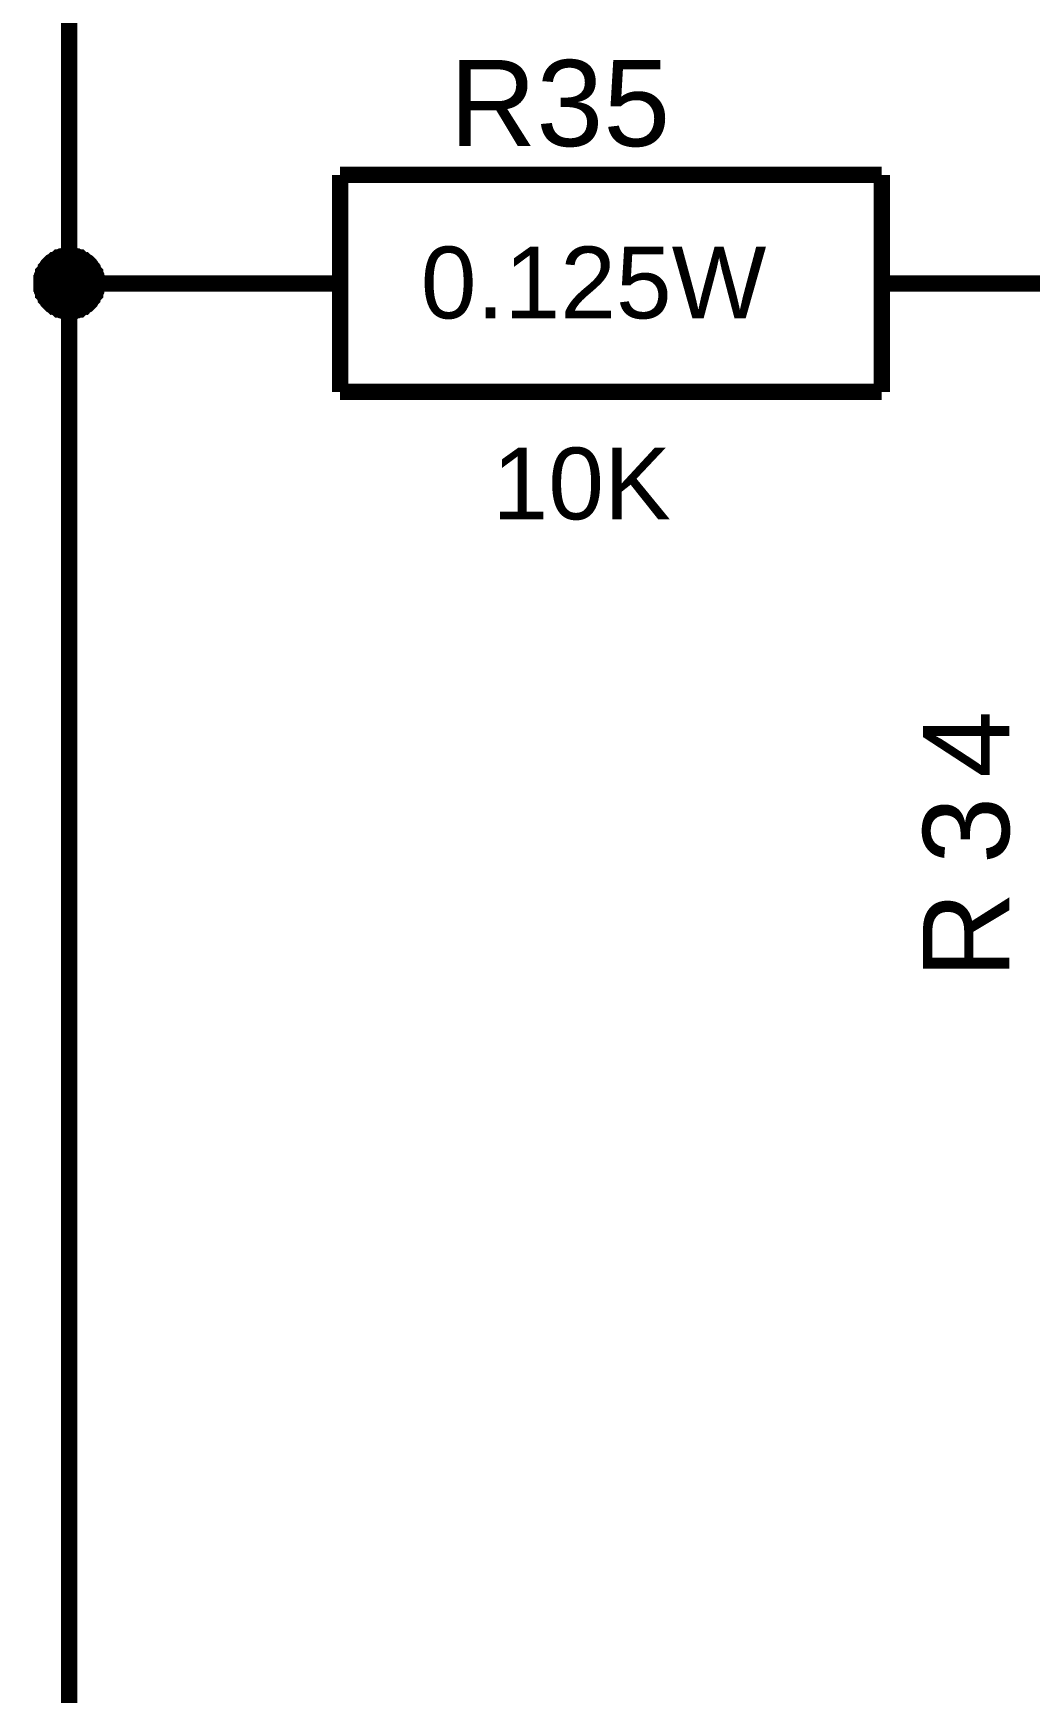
# Model space of a CAD drawing. Header units: millimetres. Extents: x -2024 to 917, y -725 to 13.
# Drawn here: x 563.87 to 582.26, y -372.31 to -341.68 of the extents above; entities that cross this region are included whole.
import ezdxf

# ---------------------------------------------------------------- set-up
doc = ezdxf.new("R2010")
doc.units = ezdxf.units.MM
doc.layers.add('Sheet', color=255, linetype='Continuous')
doc.styles.get("Standard").update_dxf_attribs({"font": 'arial.ttf'})

msp = doc.modelspace()

# ---------------------------------------------------------------- linework, layer by layer
at = {"layer": 'Sheet'}
for points, const_width in [([(564.531, -331.292), (564.531, -346.294), (567.03, -346.294)], 0.3), ([(569.53, -344.291), (569.53, -348.298)], 0.3), ([(569.53, -344.291), (579.526, -344.291)], 0.3), ([(579.526, -344.291), (579.526, -348.298)], 0.3), ([(564.018, -346.294), (564.018, -346.261), (564.018, -346.245), (564.018, -346.211), (564.035, -346.195), (564.035, -346.162), (564.035, -346.145), (564.051, -346.112), (564.051, -346.096), (564.068, -346.079), (564.084, -346.046), (564.101, -346.029), (564.101, -346.013), (564.117, -345.996), (564.134, -345.963), (564.15, -345.946), (564.167, -345.93), (564.184, -345.913), (564.2, -345.897), (564.233, -345.88), (564.25, -345.864), (564.266, -345.864), (564.283, -345.847), (564.316, -345.831), (564.333, -345.814), (564.349, -345.814), (564.382, -345.797), (564.399, -345.797), (564.432, -345.797), (564.448, -345.781), (564.482, -345.781), (564.498, -345.781), (564.531, -345.781)], 0.3), ([(564.018, -346.294), (564.018, -346.261), (564.018, -346.245), (564.018, -346.211), (564.035, -346.195), (564.035, -346.162), (564.035, -346.145), (564.051, -346.112), (564.051, -346.096), (564.068, -346.079), (564.084, -346.046), (564.101, -346.029), (564.101, -346.013), (564.117, -345.996), (564.134, -345.963), (564.15, -345.946), (564.167, -345.93), (564.184, -345.913), (564.2, -345.897), (564.233, -345.88), (564.25, -345.864), (564.266, -345.864), (564.283, -345.847), (564.316, -345.831), (564.333, -345.814), (564.349, -345.814), (564.382, -345.797), (564.399, -345.797), (564.432, -345.797), (564.448, -345.781), (564.482, -345.781), (564.498, -345.781), (564.531, -345.781)], 0.3), ([(564.018, -346.294), (564.018, -346.261), (564.018, -346.245), (564.018, -346.211), (564.035, -346.195), (564.035, -346.162), (564.035, -346.145), (564.051, -346.112), (564.051, -346.096), (564.068, -346.079), (564.084, -346.046), (564.101, -346.029), (564.101, -346.013), (564.117, -345.996), (564.134, -345.963), (564.15, -345.946), (564.167, -345.93), (564.184, -345.913), (564.2, -345.897), (564.233, -345.88), (564.25, -345.864), (564.266, -345.864), (564.283, -345.847), (564.316, -345.831), (564.333, -345.814), (564.349, -345.814), (564.382, -345.797), (564.399, -345.797), (564.432, -345.797), (564.448, -345.781), (564.482, -345.781), (564.498, -345.781), (564.531, -345.781)], 0.3), ([(564.018, -346.294), (564.018, -346.261), (564.018, -346.245), (564.018, -346.211), (564.035, -346.195), (564.035, -346.162), (564.035, -346.145), (564.051, -346.112), (564.051, -346.096), (564.068, -346.079), (564.084, -346.046), (564.101, -346.029), (564.101, -346.013), (564.117, -345.996), (564.134, -345.963), (564.15, -345.946), (564.167, -345.93), (564.184, -345.913), (564.2, -345.897), (564.233, -345.88), (564.25, -345.864), (564.266, -345.864), (564.283, -345.847), (564.316, -345.831), (564.333, -345.814), (564.349, -345.814), (564.382, -345.797), (564.399, -345.797), (564.432, -345.797), (564.448, -345.781), (564.482, -345.781), (564.498, -345.781), (564.531, -345.781)], 0.3), ([(564.018, -346.294), (564.018, -346.261), (564.018, -346.245), (564.018, -346.211), (564.035, -346.195), (564.035, -346.162), (564.035, -346.145), (564.051, -346.112), (564.051, -346.096), (564.068, -346.079), (564.084, -346.046), (564.101, -346.029), (564.101, -346.013), (564.117, -345.996), (564.134, -345.963), (564.15, -345.946), (564.167, -345.93), (564.184, -345.913), (564.2, -345.897), (564.233, -345.88), (564.25, -345.864), (564.266, -345.864), (564.283, -345.847), (564.316, -345.831), (564.333, -345.814), (564.349, -345.814), (564.382, -345.797), (564.399, -345.797), (564.432, -345.797), (564.448, -345.781), (564.482, -345.781), (564.498, -345.781), (564.531, -345.781)], 0.0991), ([(564.018, -346.294), (564.018, -346.261), (564.018, -346.245), (564.018, -346.211), (564.035, -346.195), (564.035, -346.162), (564.035, -346.145), (564.051, -346.112), (564.051, -346.096), (564.068, -346.079), (564.084, -346.046), (564.101, -346.029), (564.101, -346.013), (564.117, -345.996), (564.134, -345.963), (564.15, -345.946), (564.167, -345.93), (564.184, -345.913), (564.2, -345.897), (564.233, -345.88), (564.25, -345.864), (564.266, -345.864), (564.283, -345.847), (564.316, -345.831), (564.333, -345.814), (564.349, -345.814), (564.382, -345.797), (564.399, -345.797), (564.432, -345.797), (564.448, -345.781), (564.482, -345.781), (564.498, -345.781), (564.531, -345.781)], 0.0991), ([(564.018, -346.294), (564.018, -346.261), (564.018, -346.245), (564.018, -346.211), (564.035, -346.195), (564.035, -346.162), (564.035, -346.145), (564.051, -346.112), (564.051, -346.096), (564.068, -346.079), (564.084, -346.046), (564.101, -346.029), (564.101, -346.013), (564.117, -345.996), (564.134, -345.963), (564.15, -345.946), (564.167, -345.93), (564.184, -345.913), (564.2, -345.897), (564.233, -345.88), (564.25, -345.864), (564.266, -345.864), (564.283, -345.847), (564.316, -345.831), (564.333, -345.814), (564.349, -345.814), (564.382, -345.797), (564.399, -345.797), (564.432, -345.797), (564.448, -345.781), (564.482, -345.781), (564.498, -345.781), (564.531, -345.781)], 0.0991), ([(564.018, -346.294), (564.018, -346.261), (564.018, -346.245), (564.018, -346.211), (564.035, -346.195), (564.035, -346.162), (564.035, -346.145), (564.051, -346.112), (564.051, -346.096), (564.068, -346.079), (564.084, -346.046), (564.101, -346.029), (564.101, -346.013), (564.117, -345.996), (564.134, -345.963), (564.15, -345.946), (564.167, -345.93), (564.184, -345.913), (564.2, -345.897), (564.233, -345.88), (564.25, -345.864), (564.266, -345.864), (564.283, -345.847), (564.316, -345.831), (564.333, -345.814), (564.349, -345.814), (564.382, -345.797), (564.399, -345.797), (564.432, -345.797), (564.448, -345.781), (564.482, -345.781), (564.498, -345.781), (564.531, -345.781)], 0.0991), ([(564.531, -345.781), (564.531, -345.781)], 0.3), ([(564.531, -345.781), (564.564, -345.781), (564.581, -345.781), (564.614, -345.781), (564.63, -345.797), (564.664, -345.797), (564.68, -345.797), (564.713, -345.814), (564.73, -345.814), (564.746, -345.831), (564.779, -345.847), (564.796, -345.864), (564.813, -345.864), (564.829, -345.88), (564.862, -345.897), (564.879, -345.913), (564.895, -345.93), (564.912, -345.946), (564.928, -345.963), (564.945, -345.996), (564.961, -346.013), (564.961, -346.029), (564.978, -346.046), (564.995, -346.079), (565.011, -346.096), (565.011, -346.112), (565.028, -346.145), (565.028, -346.162), (565.028, -346.195), (565.044, -346.211), (565.044, -346.245), (565.044, -346.261), (565.044, -346.294)], 0.3), ([(564.531, -345.781), (564.531, -345.781)], 0.3), ([(564.531, -345.781), (564.564, -345.781), (564.581, -345.781), (564.614, -345.781), (564.63, -345.797), (564.664, -345.797), (564.68, -345.797), (564.713, -345.814), (564.73, -345.814), (564.746, -345.831), (564.779, -345.847), (564.796, -345.864), (564.813, -345.864), (564.829, -345.88), (564.862, -345.897), (564.879, -345.913), (564.895, -345.93), (564.912, -345.946), (564.928, -345.963), (564.945, -345.996), (564.961, -346.013), (564.961, -346.029), (564.978, -346.046), (564.995, -346.079), (565.011, -346.096), (565.011, -346.112), (565.028, -346.145), (565.028, -346.162), (565.028, -346.195), (565.044, -346.211), (565.044, -346.245), (565.044, -346.261), (565.044, -346.294)], 0.3), ([(564.531, -345.781), (564.531, -345.781)], 0.3), ([(564.531, -345.781), (564.564, -345.781), (564.581, -345.781), (564.614, -345.781), (564.63, -345.797), (564.664, -345.797), (564.68, -345.797), (564.713, -345.814), (564.73, -345.814), (564.746, -345.831), (564.779, -345.847), (564.796, -345.864), (564.813, -345.864), (564.829, -345.88), (564.862, -345.897), (564.879, -345.913), (564.895, -345.93), (564.912, -345.946), (564.928, -345.963), (564.945, -345.996), (564.961, -346.013), (564.961, -346.029), (564.978, -346.046), (564.995, -346.079), (565.011, -346.096), (565.011, -346.112), (565.028, -346.145), (565.028, -346.162), (565.028, -346.195), (565.044, -346.211), (565.044, -346.245), (565.044, -346.261), (565.044, -346.294)], 0.3), ([(564.531, -345.781), (564.531, -345.781)], 0.3), ([(564.531, -345.781), (564.564, -345.781), (564.581, -345.781), (564.614, -345.781), (564.63, -345.797), (564.664, -345.797), (564.68, -345.797), (564.713, -345.814), (564.73, -345.814), (564.746, -345.831), (564.779, -345.847), (564.796, -345.864), (564.813, -345.864), (564.829, -345.88), (564.862, -345.897), (564.879, -345.913), (564.895, -345.93), (564.912, -345.946), (564.928, -345.963), (564.945, -345.996), (564.961, -346.013), (564.961, -346.029), (564.978, -346.046), (564.995, -346.079), (565.011, -346.096), (565.011, -346.112), (565.028, -346.145), (565.028, -346.162), (565.028, -346.195), (565.044, -346.211), (565.044, -346.245), (565.044, -346.261), (565.044, -346.294)], 0.3), ([(564.531, -345.781), (564.531, -345.781)], 0.0991), ([(564.531, -345.781), (564.564, -345.781), (564.581, -345.781), (564.614, -345.781), (564.63, -345.797), (564.664, -345.797), (564.68, -345.797), (564.713, -345.814), (564.73, -345.814), (564.746, -345.831), (564.779, -345.847), (564.796, -345.864), (564.813, -345.864), (564.829, -345.88), (564.862, -345.897), (564.879, -345.913), (564.895, -345.93), (564.912, -345.946), (564.928, -345.963), (564.945, -345.996), (564.961, -346.013), (564.961, -346.029), (564.978, -346.046), (564.995, -346.079), (565.011, -346.096), (565.011, -346.112), (565.028, -346.145), (565.028, -346.162), (565.028, -346.195), (565.044, -346.211), (565.044, -346.245), (565.044, -346.261), (565.044, -346.294)], 0.0991), ([(564.531, -345.781), (564.531, -345.781)], 0.0991), ([(564.531, -345.781), (564.564, -345.781), (564.581, -345.781), (564.614, -345.781), (564.63, -345.797), (564.664, -345.797), (564.68, -345.797), (564.713, -345.814), (564.73, -345.814), (564.746, -345.831), (564.779, -345.847), (564.796, -345.864), (564.813, -345.864), (564.829, -345.88), (564.862, -345.897), (564.879, -345.913), (564.895, -345.93), (564.912, -345.946), (564.928, -345.963), (564.945, -345.996), (564.961, -346.013), (564.961, -346.029), (564.978, -346.046), (564.995, -346.079), (565.011, -346.096), (565.011, -346.112), (565.028, -346.145), (565.028, -346.162), (565.028, -346.195), (565.044, -346.211), (565.044, -346.245), (565.044, -346.261), (565.044, -346.294)], 0.0991), ([(564.531, -345.781), (564.531, -345.781)], 0.0991), ([(564.531, -345.781), (564.564, -345.781), (564.581, -345.781), (564.614, -345.781), (564.63, -345.797), (564.664, -345.797), (564.68, -345.797), (564.713, -345.814), (564.73, -345.814), (564.746, -345.831), (564.779, -345.847), (564.796, -345.864), (564.813, -345.864), (564.829, -345.88), (564.862, -345.897), (564.879, -345.913), (564.895, -345.93), (564.912, -345.946), (564.928, -345.963), (564.945, -345.996), (564.961, -346.013), (564.961, -346.029), (564.978, -346.046), (564.995, -346.079), (565.011, -346.096), (565.011, -346.112), (565.028, -346.145), (565.028, -346.162), (565.028, -346.195), (565.044, -346.211), (565.044, -346.245), (565.044, -346.261), (565.044, -346.294)], 0.0991), ([(564.531, -345.781), (564.531, -345.781)], 0.0991), ([(564.531, -345.781), (564.564, -345.781), (564.581, -345.781), (564.614, -345.781), (564.63, -345.797), (564.664, -345.797), (564.68, -345.797), (564.713, -345.814), (564.73, -345.814), (564.746, -345.831), (564.779, -345.847), (564.796, -345.864), (564.813, -345.864), (564.829, -345.88), (564.862, -345.897), (564.879, -345.913), (564.895, -345.93), (564.912, -345.946), (564.928, -345.963), (564.945, -345.996), (564.961, -346.013), (564.961, -346.029), (564.978, -346.046), (564.995, -346.079), (565.011, -346.096), (565.011, -346.112), (565.028, -346.145), (565.028, -346.162), (565.028, -346.195), (565.044, -346.211), (565.044, -346.245), (565.044, -346.261), (565.044, -346.294)], 0.0991), ([(564.531, -346.808), (564.498, -346.808), (564.482, -346.808), (564.448, -346.808), (564.432, -346.791), (564.399, -346.791), (564.382, -346.791), (564.349, -346.774), (564.333, -346.774), (564.316, -346.758), (564.283, -346.741), (564.266, -346.725), (564.25, -346.725), (564.233, -346.708), (564.2, -346.692), (564.184, -346.675), (564.167, -346.659), (564.15, -346.642), (564.134, -346.625), (564.117, -346.592), (564.101, -346.576), (564.101, -346.559), (564.084, -346.543), (564.068, -346.509), (564.051, -346.493), (564.051, -346.476), (564.035, -346.443), (564.035, -346.427), (564.035, -346.394), (564.018, -346.377), (564.018, -346.344), (564.018, -346.327), (564.018, -346.294)], 0.3), ([(564.018, -346.294), (564.018, -346.294)], 0.3), ([(564.531, -346.808), (564.498, -346.808), (564.482, -346.808), (564.448, -346.808), (564.432, -346.791), (564.399, -346.791), (564.382, -346.791), (564.349, -346.774), (564.333, -346.774), (564.316, -346.758), (564.283, -346.741), (564.266, -346.725), (564.25, -346.725), (564.233, -346.708), (564.2, -346.692), (564.184, -346.675), (564.167, -346.659), (564.15, -346.642), (564.134, -346.625), (564.117, -346.592), (564.101, -346.576), (564.101, -346.559), (564.084, -346.543), (564.068, -346.509), (564.051, -346.493), (564.051, -346.476), (564.035, -346.443), (564.035, -346.427), (564.035, -346.394), (564.018, -346.377), (564.018, -346.344), (564.018, -346.327), (564.018, -346.294)], 0.3), ([(564.018, -346.294), (564.018, -346.294)], 0.3), ([(564.531, -346.808), (564.498, -346.808), (564.482, -346.808), (564.448, -346.808), (564.432, -346.791), (564.399, -346.791), (564.382, -346.791), (564.349, -346.774), (564.333, -346.774), (564.316, -346.758), (564.283, -346.741), (564.266, -346.725), (564.25, -346.725), (564.233, -346.708), (564.2, -346.692), (564.184, -346.675), (564.167, -346.659), (564.15, -346.642), (564.134, -346.625), (564.117, -346.592), (564.101, -346.576), (564.101, -346.559), (564.084, -346.543), (564.068, -346.509), (564.051, -346.493), (564.051, -346.476), (564.035, -346.443), (564.035, -346.427), (564.035, -346.394), (564.018, -346.377), (564.018, -346.344), (564.018, -346.327), (564.018, -346.294)], 0.3), ([(564.018, -346.294), (564.018, -346.294)], 0.3), ([(564.531, -346.808), (564.498, -346.808), (564.482, -346.808), (564.448, -346.808), (564.432, -346.791), (564.399, -346.791), (564.382, -346.791), (564.349, -346.774), (564.333, -346.774), (564.316, -346.758), (564.283, -346.741), (564.266, -346.725), (564.25, -346.725), (564.233, -346.708), (564.2, -346.692), (564.184, -346.675), (564.167, -346.659), (564.15, -346.642), (564.134, -346.625), (564.117, -346.592), (564.101, -346.576), (564.101, -346.559), (564.084, -346.543), (564.068, -346.509), (564.051, -346.493), (564.051, -346.476), (564.035, -346.443), (564.035, -346.427), (564.035, -346.394), (564.018, -346.377), (564.018, -346.344), (564.018, -346.327), (564.018, -346.294)], 0.3), ([(564.018, -346.294), (564.018, -346.294)], 0.3), ([(564.531, -346.808), (564.498, -346.808), (564.482, -346.808), (564.448, -346.808), (564.432, -346.791), (564.399, -346.791), (564.382, -346.791), (564.349, -346.774), (564.333, -346.774), (564.316, -346.758), (564.283, -346.741), (564.266, -346.725), (564.25, -346.725), (564.233, -346.708), (564.2, -346.692), (564.184, -346.675), (564.167, -346.659), (564.15, -346.642), (564.134, -346.625), (564.117, -346.592), (564.101, -346.576), (564.101, -346.559), (564.084, -346.543), (564.068, -346.509), (564.051, -346.493), (564.051, -346.476), (564.035, -346.443), (564.035, -346.427), (564.035, -346.394), (564.018, -346.377), (564.018, -346.344), (564.018, -346.327), (564.018, -346.294)], 0.0991), ([(564.018, -346.294), (564.018, -346.294)], 0.0991), ([(564.531, -346.808), (564.498, -346.808), (564.482, -346.808), (564.448, -346.808), (564.432, -346.791), (564.399, -346.791), (564.382, -346.791), (564.349, -346.774), (564.333, -346.774), (564.316, -346.758), (564.283, -346.741), (564.266, -346.725), (564.25, -346.725), (564.233, -346.708), (564.2, -346.692), (564.184, -346.675), (564.167, -346.659), (564.15, -346.642), (564.134, -346.625), (564.117, -346.592), (564.101, -346.576), (564.101, -346.559), (564.084, -346.543), (564.068, -346.509), (564.051, -346.493), (564.051, -346.476), (564.035, -346.443), (564.035, -346.427), (564.035, -346.394), (564.018, -346.377), (564.018, -346.344), (564.018, -346.327), (564.018, -346.294)], 0.0991), ([(564.018, -346.294), (564.018, -346.294)], 0.0991), ([(564.531, -346.808), (564.498, -346.808), (564.482, -346.808), (564.448, -346.808), (564.432, -346.791), (564.399, -346.791), (564.382, -346.791), (564.349, -346.774), (564.333, -346.774), (564.316, -346.758), (564.283, -346.741), (564.266, -346.725), (564.25, -346.725), (564.233, -346.708), (564.2, -346.692), (564.184, -346.675), (564.167, -346.659), (564.15, -346.642), (564.134, -346.625), (564.117, -346.592), (564.101, -346.576), (564.101, -346.559), (564.084, -346.543), (564.068, -346.509), (564.051, -346.493), (564.051, -346.476), (564.035, -346.443), (564.035, -346.427), (564.035, -346.394), (564.018, -346.377), (564.018, -346.344), (564.018, -346.327), (564.018, -346.294)], 0.0991), ([(564.018, -346.294), (564.018, -346.294)], 0.0991), ([(564.531, -346.808), (564.498, -346.808), (564.482, -346.808), (564.448, -346.808), (564.432, -346.791), (564.399, -346.791), (564.382, -346.791), (564.349, -346.774), (564.333, -346.774), (564.316, -346.758), (564.283, -346.741), (564.266, -346.725), (564.25, -346.725), (564.233, -346.708), (564.2, -346.692), (564.184, -346.675), (564.167, -346.659), (564.15, -346.642), (564.134, -346.625), (564.117, -346.592), (564.101, -346.576), (564.101, -346.559), (564.084, -346.543), (564.068, -346.509), (564.051, -346.493), (564.051, -346.476), (564.035, -346.443), (564.035, -346.427), (564.035, -346.394), (564.018, -346.377), (564.018, -346.344), (564.018, -346.327), (564.018, -346.294)], 0.0991), ([(564.018, -346.294), (564.018, -346.294)], 0.0991), ([(565.044, -346.294), (565.044, -346.327), (565.044, -346.344), (565.044, -346.377), (565.028, -346.394), (565.028, -346.427), (565.028, -346.443), (565.011, -346.476), (565.011, -346.493), (564.995, -346.509), (564.978, -346.543), (564.961, -346.559), (564.961, -346.576), (564.945, -346.592), (564.928, -346.625), (564.912, -346.642), (564.895, -346.659), (564.879, -346.675), (564.862, -346.692), (564.829, -346.708), (564.813, -346.725), (564.796, -346.725), (564.779, -346.741), (564.746, -346.758), (564.73, -346.774), (564.713, -346.774), (564.68, -346.791), (564.664, -346.791), (564.63, -346.791), (564.614, -346.808), (564.581, -346.808), (564.564, -346.808), (564.531, -346.808)], 0.3), ([(564.531, -346.294), (564.531, -378.799), (567.03, -378.799)], 0.3), ([(565.044, -346.294), (565.044, -346.327), (565.044, -346.344), (565.044, -346.377), (565.028, -346.394), (565.028, -346.427), (565.028, -346.443), (565.011, -346.476), (565.011, -346.493), (564.995, -346.509), (564.978, -346.543), (564.961, -346.559), (564.961, -346.576), (564.945, -346.592), (564.928, -346.625), (564.912, -346.642), (564.895, -346.659), (564.879, -346.675), (564.862, -346.692), (564.829, -346.708), (564.813, -346.725), (564.796, -346.725), (564.779, -346.741), (564.746, -346.758), (564.73, -346.774), (564.713, -346.774), (564.68, -346.791), (564.664, -346.791), (564.63, -346.791), (564.614, -346.808), (564.581, -346.808), (564.564, -346.808), (564.531, -346.808)], 0.3), ([(565.044, -346.294), (565.044, -346.327), (565.044, -346.344), (565.044, -346.377), (565.028, -346.394), (565.028, -346.427), (565.028, -346.443), (565.011, -346.476), (565.011, -346.493), (564.995, -346.509), (564.978, -346.543), (564.961, -346.559), (564.961, -346.576), (564.945, -346.592), (564.928, -346.625), (564.912, -346.642), (564.895, -346.659), (564.879, -346.675), (564.862, -346.692), (564.829, -346.708), (564.813, -346.725), (564.796, -346.725), (564.779, -346.741), (564.746, -346.758), (564.73, -346.774), (564.713, -346.774), (564.68, -346.791), (564.664, -346.791), (564.63, -346.791), (564.614, -346.808), (564.581, -346.808), (564.564, -346.808), (564.531, -346.808)], 0.3), ([(565.044, -346.294), (565.044, -346.327), (565.044, -346.344), (565.044, -346.377), (565.028, -346.394), (565.028, -346.427), (565.028, -346.443), (565.011, -346.476), (565.011, -346.493), (564.995, -346.509), (564.978, -346.543), (564.961, -346.559), (564.961, -346.576), (564.945, -346.592), (564.928, -346.625), (564.912, -346.642), (564.895, -346.659), (564.879, -346.675), (564.862, -346.692), (564.829, -346.708), (564.813, -346.725), (564.796, -346.725), (564.779, -346.741), (564.746, -346.758), (564.73, -346.774), (564.713, -346.774), (564.68, -346.791), (564.664, -346.791), (564.63, -346.791), (564.614, -346.808), (564.581, -346.808), (564.564, -346.808), (564.531, -346.808)], 0.3), ([(565.044, -346.294), (565.044, -346.327), (565.044, -346.344), (565.044, -346.377), (565.028, -346.394), (565.028, -346.427), (565.028, -346.443), (565.011, -346.476), (565.011, -346.493), (564.995, -346.509), (564.978, -346.543), (564.961, -346.559), (564.961, -346.576), (564.945, -346.592), (564.928, -346.625), (564.912, -346.642), (564.895, -346.659), (564.879, -346.675), (564.862, -346.692), (564.829, -346.708), (564.813, -346.725), (564.796, -346.725), (564.779, -346.741), (564.746, -346.758), (564.73, -346.774), (564.713, -346.774), (564.68, -346.791), (564.664, -346.791), (564.63, -346.791), (564.614, -346.808), (564.581, -346.808), (564.564, -346.808), (564.531, -346.808)], 0.0991), ([(565.044, -346.294), (565.044, -346.327), (565.044, -346.344), (565.044, -346.377), (565.028, -346.394), (565.028, -346.427), (565.028, -346.443), (565.011, -346.476), (565.011, -346.493), (564.995, -346.509), (564.978, -346.543), (564.961, -346.559), (564.961, -346.576), (564.945, -346.592), (564.928, -346.625), (564.912, -346.642), (564.895, -346.659), (564.879, -346.675), (564.862, -346.692), (564.829, -346.708), (564.813, -346.725), (564.796, -346.725), (564.779, -346.741), (564.746, -346.758), (564.73, -346.774), (564.713, -346.774), (564.68, -346.791), (564.664, -346.791), (564.63, -346.791), (564.614, -346.808), (564.581, -346.808), (564.564, -346.808), (564.531, -346.808)], 0.0991), ([(565.044, -346.294), (565.044, -346.327), (565.044, -346.344), (565.044, -346.377), (565.028, -346.394), (565.028, -346.427), (565.028, -346.443), (565.011, -346.476), (565.011, -346.493), (564.995, -346.509), (564.978, -346.543), (564.961, -346.559), (564.961, -346.576), (564.945, -346.592), (564.928, -346.625), (564.912, -346.642), (564.895, -346.659), (564.879, -346.675), (564.862, -346.692), (564.829, -346.708), (564.813, -346.725), (564.796, -346.725), (564.779, -346.741), (564.746, -346.758), (564.73, -346.774), (564.713, -346.774), (564.68, -346.791), (564.664, -346.791), (564.63, -346.791), (564.614, -346.808), (564.581, -346.808), (564.564, -346.808), (564.531, -346.808)], 0.0991), ([(565.044, -346.294), (565.044, -346.327), (565.044, -346.344), (565.044, -346.377), (565.028, -346.394), (565.028, -346.427), (565.028, -346.443), (565.011, -346.476), (565.011, -346.493), (564.995, -346.509), (564.978, -346.543), (564.961, -346.559), (564.961, -346.576), (564.945, -346.592), (564.928, -346.625), (564.912, -346.642), (564.895, -346.659), (564.879, -346.675), (564.862, -346.692), (564.829, -346.708), (564.813, -346.725), (564.796, -346.725), (564.779, -346.741), (564.746, -346.758), (564.73, -346.774), (564.713, -346.774), (564.68, -346.791), (564.664, -346.791), (564.63, -346.791), (564.614, -346.808), (564.581, -346.808), (564.564, -346.808), (564.531, -346.808)], 0.0991), ([(565.044, -346.294), (565.044, -346.294), (565.044, -346.294), (565.044, -346.294), (565.044, -346.294), (565.044, -346.294), (565.044, -346.294), (565.044, -346.294), (565.044, -346.294), (565.044, -346.294), (565.044, -346.294), (565.044, -346.294), (565.044, -346.294), (565.044, -346.294), (565.044, -346.294), (565.044, -346.294), (565.044, -346.294), (565.044, -346.294), (565.044, -346.294), (565.044, -346.294), (565.044, -346.294), (565.044, -346.294), (565.044, -346.294), (565.044, -346.294), (565.044, -346.294), (565.044, -346.294), (565.044, -346.294), (565.044, -346.294), (565.044, -346.294), (565.044, -346.294), (565.044, -346.294), (565.044, -346.294), (565.044, -346.294)], 0.3), ([(565.044, -346.294), (565.044, -346.294)], 0.3), ([(565.044, -346.294), (565.044, -346.294), (565.044, -346.294), (565.044, -346.294), (565.044, -346.294), (565.044, -346.294), (565.044, -346.294), (565.044, -346.294), (565.044, -346.294), (565.044, -346.294), (565.044, -346.294), (565.044, -346.294), (565.044, -346.294), (565.044, -346.294), (565.044, -346.294), (565.044, -346.294), (565.044, -346.294), (565.044, -346.294), (565.044, -346.294), (565.044, -346.294), (565.044, -346.294), (565.044, -346.294), (565.044, -346.294), (565.044, -346.294), (565.044, -346.294), (565.044, -346.294), (565.044, -346.294), (565.044, -346.294), (565.044, -346.294), (565.044, -346.294), (565.044, -346.294), (565.044, -346.294), (565.044, -346.294)], 0.3), ([(565.044, -346.294), (565.044, -346.294)], 0.3), ([(565.044, -346.294), (565.044, -346.294), (565.044, -346.294), (565.044, -346.294), (565.044, -346.294), (565.044, -346.294), (565.044, -346.294), (565.044, -346.294), (565.044, -346.294), (565.044, -346.294), (565.044, -346.294), (565.044, -346.294), (565.044, -346.294), (565.044, -346.294), (565.044, -346.294), (565.044, -346.294), (565.044, -346.294), (565.044, -346.294), (565.044, -346.294), (565.044, -346.294), (565.044, -346.294), (565.044, -346.294), (565.044, -346.294), (565.044, -346.294), (565.044, -346.294), (565.044, -346.294), (565.044, -346.294), (565.044, -346.294), (565.044, -346.294), (565.044, -346.294), (565.044, -346.294), (565.044, -346.294), (565.044, -346.294)], 0.3), ([(565.044, -346.294), (565.044, -346.294)], 0.3), ([(565.044, -346.294), (565.044, -346.294), (565.044, -346.294), (565.044, -346.294), (565.044, -346.294), (565.044, -346.294), (565.044, -346.294), (565.044, -346.294), (565.044, -346.294), (565.044, -346.294), (565.044, -346.294), (565.044, -346.294), (565.044, -346.294), (565.044, -346.294), (565.044, -346.294), (565.044, -346.294), (565.044, -346.294), (565.044, -346.294), (565.044, -346.294), (565.044, -346.294), (565.044, -346.294), (565.044, -346.294), (565.044, -346.294), (565.044, -346.294), (565.044, -346.294), (565.044, -346.294), (565.044, -346.294), (565.044, -346.294), (565.044, -346.294), (565.044, -346.294), (565.044, -346.294), (565.044, -346.294), (565.044, -346.294)], 0.3), ([(565.044, -346.294), (565.044, -346.294)], 0.3), ([(565.044, -346.294), (565.044, -346.294), (565.044, -346.294), (565.044, -346.294), (565.044, -346.294), (565.044, -346.294), (565.044, -346.294), (565.044, -346.294), (565.044, -346.294), (565.044, -346.294), (565.044, -346.294), (565.044, -346.294), (565.044, -346.294), (565.044, -346.294), (565.044, -346.294), (565.044, -346.294), (565.044, -346.294), (565.044, -346.294), (565.044, -346.294), (565.044, -346.294), (565.044, -346.294), (565.044, -346.294), (565.044, -346.294), (565.044, -346.294), (565.044, -346.294), (565.044, -346.294), (565.044, -346.294), (565.044, -346.294), (565.044, -346.294), (565.044, -346.294), (565.044, -346.294), (565.044, -346.294), (565.044, -346.294)], 0.0991), ([(565.044, -346.294), (565.044, -346.294)], 0.0991), ([(565.044, -346.294), (565.044, -346.294), (565.044, -346.294), (565.044, -346.294), (565.044, -346.294), (565.044, -346.294), (565.044, -346.294), (565.044, -346.294), (565.044, -346.294), (565.044, -346.294), (565.044, -346.294), (565.044, -346.294), (565.044, -346.294), (565.044, -346.294), (565.044, -346.294), (565.044, -346.294), (565.044, -346.294), (565.044, -346.294), (565.044, -346.294), (565.044, -346.294), (565.044, -346.294), (565.044, -346.294), (565.044, -346.294), (565.044, -346.294), (565.044, -346.294), (565.044, -346.294), (565.044, -346.294), (565.044, -346.294), (565.044, -346.294), (565.044, -346.294), (565.044, -346.294), (565.044, -346.294), (565.044, -346.294)], 0.0991), ([(565.044, -346.294), (565.044, -346.294)], 0.0991), ([(565.044, -346.294), (565.044, -346.294), (565.044, -346.294), (565.044, -346.294), (565.044, -346.294), (565.044, -346.294), (565.044, -346.294), (565.044, -346.294), (565.044, -346.294), (565.044, -346.294), (565.044, -346.294), (565.044, -346.294), (565.044, -346.294), (565.044, -346.294), (565.044, -346.294), (565.044, -346.294), (565.044, -346.294), (565.044, -346.294), (565.044, -346.294), (565.044, -346.294), (565.044, -346.294), (565.044, -346.294), (565.044, -346.294), (565.044, -346.294), (565.044, -346.294), (565.044, -346.294), (565.044, -346.294), (565.044, -346.294), (565.044, -346.294), (565.044, -346.294), (565.044, -346.294), (565.044, -346.294), (565.044, -346.294)], 0.0991), ([(565.044, -346.294), (565.044, -346.294)], 0.0991), ([(565.044, -346.294), (565.044, -346.294), (565.044, -346.294), (565.044, -346.294), (565.044, -346.294), (565.044, -346.294), (565.044, -346.294), (565.044, -346.294), (565.044, -346.294), (565.044, -346.294), (565.044, -346.294), (565.044, -346.294), (565.044, -346.294), (565.044, -346.294), (565.044, -346.294), (565.044, -346.294), (565.044, -346.294), (565.044, -346.294), (565.044, -346.294), (565.044, -346.294), (565.044, -346.294), (565.044, -346.294), (565.044, -346.294), (565.044, -346.294), (565.044, -346.294), (565.044, -346.294), (565.044, -346.294), (565.044, -346.294), (565.044, -346.294), (565.044, -346.294), (565.044, -346.294), (565.044, -346.294), (565.044, -346.294)], 0.0991), ([(565.044, -346.294), (565.044, -346.294)], 0.0991), ([(569.53, -346.294), (567.03, -346.294)], 0.3), ([(579.526, -346.294), (582.026, -346.294)], 0.3), ([(582.026, -346.294), (584.525, -346.294), (597.021, -346.294)], 0.3), ([(569.53, -348.298), (579.526, -348.298)], 0.3)]:
    msp.add_lwpolyline(points, dxfattribs=dict(at, const_width=const_width))
at = {"layer": 'Sheet', "const_width": 0.508}
msp.add_lwpolyline([(564.189, -346.286, 1), (564.697, -346.286, 1)], format="xyb", close=True, dxfattribs=at)

# ---------------------------------------------------------------- texts
at = {"layer": 'Sheet'}
for s, height, p in [('R35', 1.5897, (571.549, -343.761)), ('0.125W', 1.3247, (571.019, -346.94)), ('10K', 1.3247, (572.343, -350.649))]:
    msp.add_text(s, height=height, dxfattribs=at).set_placement(p)
for s, p in [('4', (581.877, -355.418)), ('3', (581.877, -357.008)), ('R', (581.877, -359.127))]:
    msp.add_text(s, height=1.59, rotation=90, dxfattribs=at).set_placement(p)

doc.saveas('drawing.dxf')
